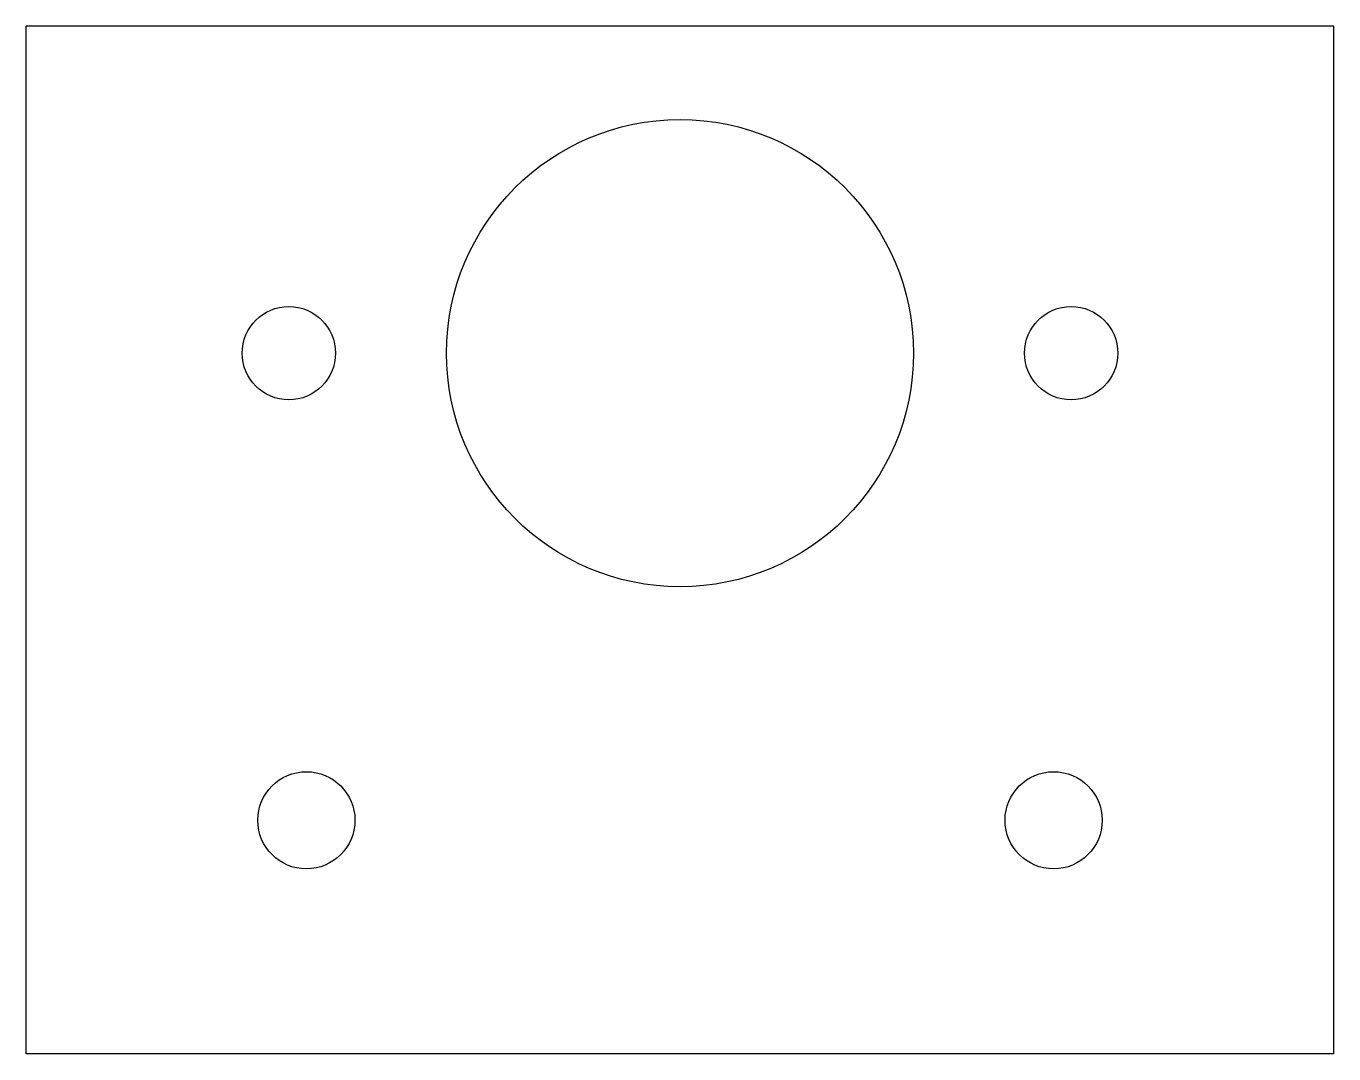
# Model space of a CAD drawing. Extents: x -178 to 0, y 0 to 140.
import ezdxf

# ---------------------------------------------------------------- set-up
doc = ezdxf.new("R2010")
doc.units = 0
doc.layers.get('0').update_dxf_attribs({"linetype": 'continuous'})

# ---------------------------------------------------------------- blocks, each defined once
blk = doc.blocks.new('POCKET')
at = {"color": 0}
for p, q in [((0, 139.7), (-177.8, 139.7)), ((-177.8, 0), (-177.8, 139.7)), ((0, 0), (0, 139.7)), ((0, 0), (-177.8, 0))]:
    blk.add_line(p, q, dxfattribs=at)
for centre, radius in [((-88.9, 95.25), 31.75), ((-142.08125, 95.25), 6.35), ((-35.71875, 95.25), 6.35), ((-139.7, 31.75), 6.604), ((-38.1, 31.75), 6.604)]:
    blk.add_circle(centre, radius, dxfattribs=at)

msp = doc.modelspace()

# ---------------------------------------------------------------- block references
at = {"color": 0}
msp.add_blockref('POCKET', (0, 0), dxfattribs=at)

doc.saveas('drawing.dxf')
